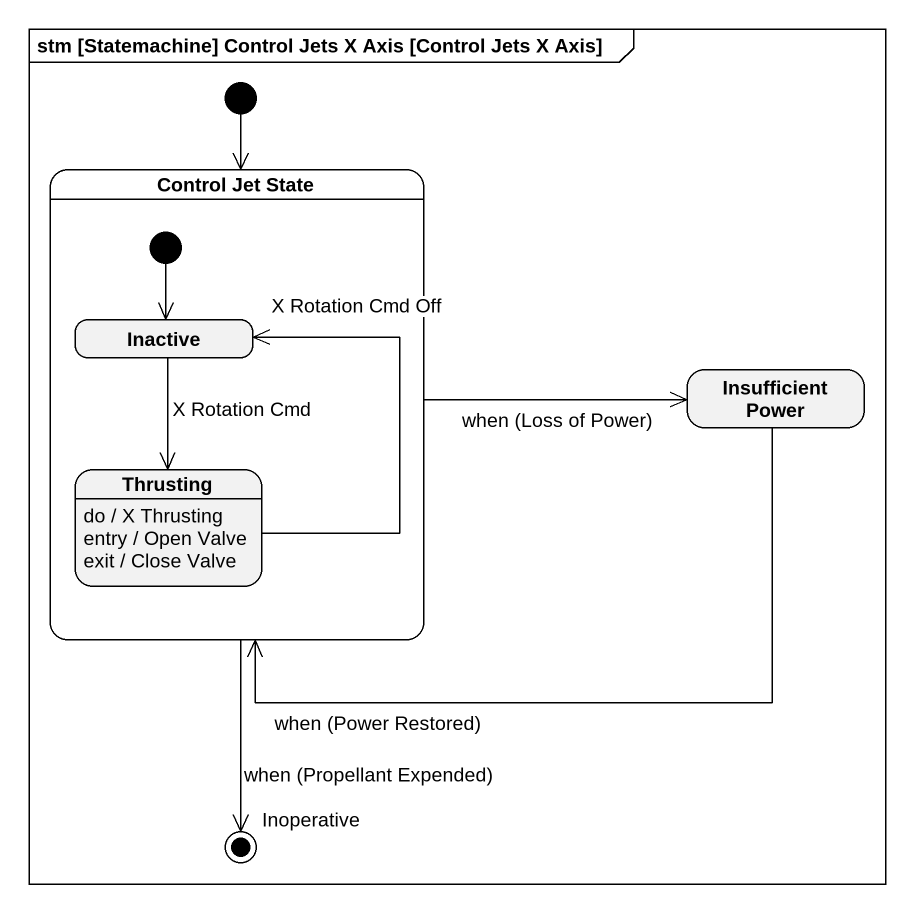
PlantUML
@startuml
mainframe stm [Statemachine] Control Jets X Axis [Control Jets X Axis]
hide empty description
state "Control Jet State" as Control_Jet_State {
  state Inactive
  state Thrusting
  Thrusting : do / X Thrusting
  Thrusting : entry / Open Valve
  Thrusting : exit / Close Valve
  [*] --> Inactive
}
state "Insufficient Power" as Insufficient_Power
state Inoperative <<end>>
[*] --> Control_Jet_State
Control_Jet_State -right-> Insufficient_Power : when (Loss of Power)
Control_Jet_State --> Inoperative : when (Propellant Expended)
Inactive --> Thrusting : X Rotation Cmd
Insufficient_Power -left-> Control_Jet_State : when (Power Restored)
Thrusting -up-> Inactive : X Rotation Cmd Off
@enduml
